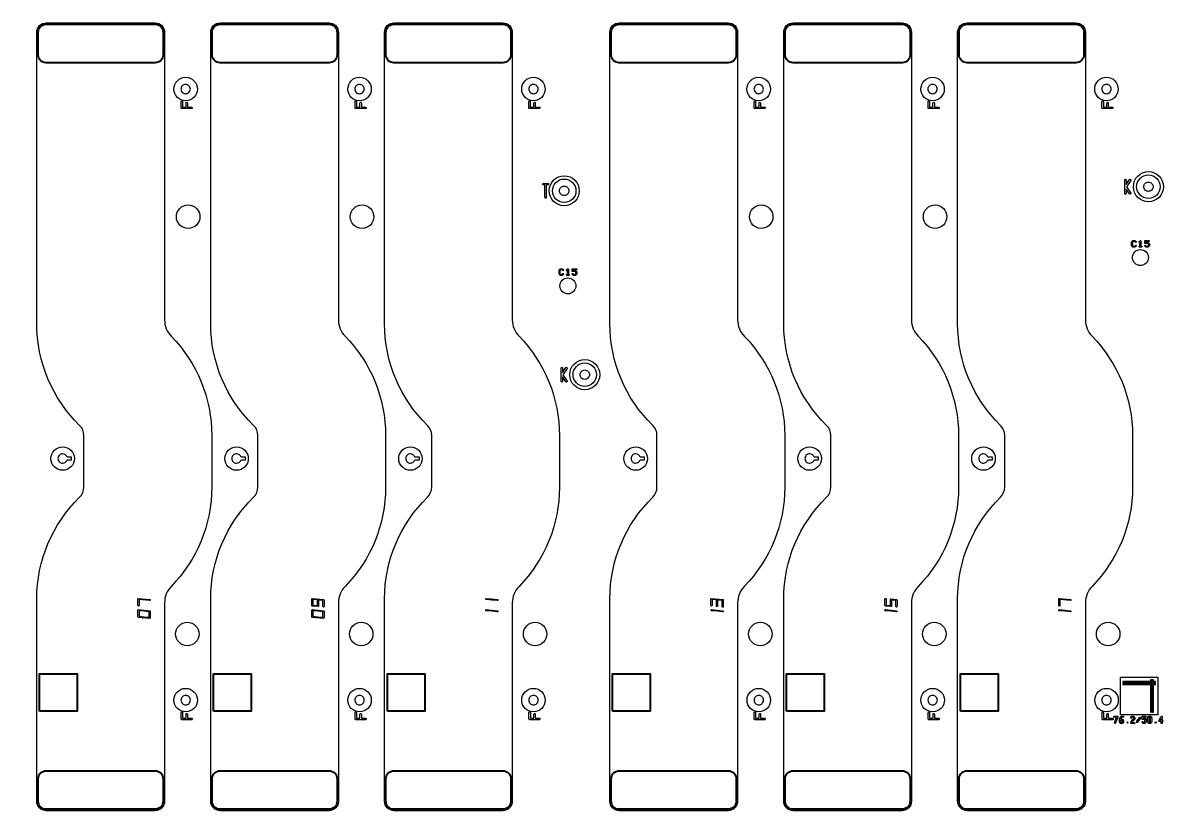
# Model space of a CAD drawing. Extents: x 2864 to 3941, y 2420 to 3182.
# Drawn here: x 3085.6 to 3207.3, y 2676.1 to 2760.5 of the extents above; entities that cross this region are included whole.
import ezdxf

# ---------------------------------------------------------------- set-up
doc = ezdxf.new("R2010")
doc.units = 0
doc.layers.get('0').update_dxf_attribs({"lineweight": 0})
doc.layers.get('Defpoints').update_dxf_attribs({"lineweight": 0})
doc.layers.add('barcodea-t_layer0', color=1, linetype='Continuous')
doc.layers.add('susa-t_layer1', color=2, linetype='Continuous')
doc.layers.add('尺寸線', color=3, linetype='Continuous', lineweight=0)
doc.styles.get("Standard").update_dxf_attribs({"font": 'SIMPLEX.SHX', "height": 2.7})
doc.dimstyles.get("Standard").update_dxf_attribs({"dimtxt": 6, "dimasz": 0.18, "dimexe": 0.18, "dimexo": 0.0625, "dimgap": 0.09, "dimtad": 0, "dimtih": 1, "dimtoh": 1, "dimdec": 4, "dimzin": 0, "dimdsep": 46, "dimtxsty": 'Standard', "dimcen": 0.09, "dimadec": 0, "dimazin": 0, "dimtfac": 1, "dimtdec": 4, "dimtofl": 0, "dimtmove": 0, "dimatfit": 3, "dimfxl": 0, "dimtolj": 1, "dimtzin": 0, "dimarcsym": 0})

# ---------------------------------------------------------------- blocks, each defined once
blk = doc.blocks.new('*D16')
at = {"layer": 'Defpoints', "color": 0, "linetype": 'Continuous'}
for p in [(3023.15, 2690.97), (3261.99, 2688.41), (3261.65, 2656.88)]:
    blk.add_point(p, dxfattribs=at)
at = {"layer": '尺寸線', "color": 0, "linetype": 'Continuous', "lineweight": -2}
for p, q in [((3023.15, 2690.91), (3022.81, 2659.26)), ((3261.99, 2688.35), (3261.65, 2656.7)), ((3022.99, 2659.44), (3132.88, 2658.26)), ((3261.47, 2656.88), (3151.58, 2658.06))]:
    blk.add_line(p, q, dxfattribs=at)
at = {"layer": '尺寸線', "color": 0, "linetype": 'Continuous'}
for points in [[(3022.99, 2659.47), (3022.99, 2659.41), (3022.81, 2659.44)], [(3261.47, 2656.85), (3261.47, 2656.91), (3261.65, 2656.88)]]:
    blk.add_solid(points, dxfattribs=at)
at = {"layer": '尺寸線', "color": 0, "linetype": 'Continuous', "insert": (3142.23, 2658.16), "char_height": 2.7, "attachment_point": 5}
blk.add_mtext('\\A1;238.8488', dxfattribs=at)

msp = doc.modelspace()

# ---------------------------------------------------------------- linework, layer by layer
for p, q in [((3202.05119, 2686.58431), (3201.81811, 2686.58431)), ((3206.79652, 2686.40274), (3206.71776, 2686.25398))]:
    msp.add_line(p, q)
at = {"linetype": 'Continuous'}
for points in [[(3087.11572, 2677.64474), (3087.11572, 2699.17582, -0.202321), (3091.67922, 2709.99228, 0.202214), (3092.13222, 2711.06632), (3092.13222, 2716.56618, 0.202309), (3091.67883, 2717.6406, -0.202312), (3087.11572, 2728.45668), (3087.11572, 2759.46475, -0.414215), (3088.11572, 2760.46475), (3099.71565, 2760.46475, -0.414215), (3100.71564, 2759.46475), (3100.71564, 2728.87121, 0.196013), (3101.42837, 2727.12344, -0.196007), (3105.73214, 2716.56618), (3105.73214, 2711.06632, -0.196007), (3101.42834, 2700.50903, 0.196009), (3100.71564, 2698.76129), (3100.71564, 2677.64474, -0.414215), (3099.71565, 2676.64475), (3088.11572, 2676.64475, -0.414215)], [(3105.62572, 2677.64474), (3105.62572, 2699.17582, -0.202321), (3110.18922, 2709.99228, 0.202214), (3110.64222, 2711.06632), (3110.64222, 2716.56618, 0.202309), (3110.18883, 2717.6406, -0.202312), (3105.62572, 2728.45668), (3105.62572, 2759.46475, -0.414215), (3106.62572, 2760.46475), (3118.22565, 2760.46475, -0.414215), (3119.22564, 2759.46475), (3119.22564, 2728.87121, 0.196013), (3119.93837, 2727.12344, -0.196007), (3124.24214, 2716.56618), (3124.24214, 2711.06632, -0.196007), (3119.93834, 2700.50903, 0.196009), (3119.22564, 2698.76129), (3119.22564, 2677.64474, -0.414215), (3118.22565, 2676.64475), (3106.62572, 2676.64475, -0.414215)], [(3124.13572, 2677.64474), (3124.13572, 2699.17582, -0.202321), (3128.69922, 2709.99228, 0.202214), (3129.15222, 2711.06632), (3129.15222, 2716.56618, 0.202309), (3128.69883, 2717.6406, -0.202312), (3124.13572, 2728.45668), (3124.13572, 2759.46475, -0.414215), (3125.13572, 2760.46475), (3136.73565, 2760.46475, -0.414215), (3137.73564, 2759.46475), (3137.73564, 2728.87121, 0.196013), (3138.44837, 2727.12344, -0.196007), (3142.75215, 2716.56618), (3142.75215, 2711.06632, -0.196007), (3138.44834, 2700.50903, 0.196009), (3137.73564, 2698.76129), (3137.73564, 2677.64474, -0.414215), (3136.73565, 2676.64475), (3125.13572, 2676.64475, -0.414215)], [(3148.11572, 2677.64474), (3148.11572, 2699.17582, -0.202321), (3152.67922, 2709.99228, 0.202214), (3153.13222, 2711.06632), (3153.13222, 2716.56618, 0.202309), (3152.67883, 2717.6406, -0.202312), (3148.11572, 2728.45668), (3148.11572, 2759.46475, -0.414215), (3149.11572, 2760.46475), (3160.71565, 2760.46475, -0.414215), (3161.71564, 2759.46475), (3161.71564, 2728.87121, 0.196013), (3162.42837, 2727.12344, -0.196007), (3166.73215, 2716.56618), (3166.73215, 2711.06632, -0.196007), (3162.42834, 2700.50903, 0.196009), (3161.71564, 2698.76129), (3161.71564, 2677.64474, -0.414215), (3160.71565, 2676.64475), (3149.11572, 2676.64475, -0.414215)], [(3166.62572, 2677.64474), (3166.62572, 2699.17582, -0.202321), (3171.18922, 2709.99228, 0.202214), (3171.64222, 2711.06632), (3171.64222, 2716.56618, 0.202309), (3171.18883, 2717.6406, -0.202312), (3166.62572, 2728.45668), (3166.62572, 2759.46475, -0.414215), (3167.62572, 2760.46475), (3179.22565, 2760.46475, -0.414215), (3180.22565, 2759.46475), (3180.22565, 2728.87121, 0.196013), (3180.93837, 2727.12344, -0.196007), (3185.24214, 2716.56618), (3185.24214, 2711.06632, -0.196007), (3180.93834, 2700.50903, 0.196009), (3180.22565, 2698.76129), (3180.22565, 2677.64474, -0.414215), (3179.22565, 2676.64475), (3167.62572, 2676.64475, -0.414215)], [(3185.13572, 2677.64474), (3185.13572, 2699.17582, -0.202321), (3189.69922, 2709.99228, 0.202214), (3190.15222, 2711.06632), (3190.15222, 2716.56618, 0.202309), (3189.69883, 2717.6406, -0.202312), (3185.13572, 2728.45668), (3185.13572, 2759.46475, -0.414215), (3186.13572, 2760.46475), (3197.73565, 2760.46475, -0.414215), (3198.73564, 2759.46475), (3198.73564, 2728.87121, 0.196013), (3199.44837, 2727.12344, -0.196007), (3203.75215, 2716.56618), (3203.75215, 2711.06632, -0.196007), (3199.44834, 2700.50903, 0.196009), (3198.73564, 2698.76129), (3198.73564, 2677.64474, -0.414215), (3197.73565, 2676.64475), (3186.13572, 2676.64475, -0.414215)], [(3102.46048, 2753.42443, 0.414217), (3102.96048, 2752.92443, 0.414217), (3103.46048, 2753.42443, 0.414217), (3102.96048, 2753.92443, 0.414217)], [(3120.97048, 2753.42443, 0.414217), (3121.47048, 2752.92443, 0.414217), (3121.97048, 2753.42443, 0.414217), (3121.47048, 2753.92443, 0.414217)], [(3139.48048, 2753.42443, 0.414217), (3139.98048, 2752.92443, 0.414217), (3140.48048, 2753.42443, 0.414217), (3139.98048, 2753.92443, 0.414217)], [(3163.46048, 2753.42443, 0.414217), (3163.96048, 2752.92443, 0.414217), (3164.46048, 2753.42443, 0.414217), (3163.96048, 2753.92443, 0.414217)], [(3181.97048, 2753.42443, 0.414217), (3182.47048, 2752.92443, 0.414217), (3182.97048, 2753.42443, 0.414217), (3182.47048, 2753.92443, 0.414217)], [(3200.48048, 2753.42443, 0.414217), (3200.98048, 2752.92443, 0.414217), (3201.48048, 2753.42443, 0.414217), (3200.98048, 2753.92443, 0.414217)], [(3141.02145, 2743.23879, -1), (3141.02145, 2743.38879), (3141.2698, 2743.38879), (3141.51814, 2743.38879, -1), (3141.51814, 2743.23879), (3141.3448, 2743.23879), (3141.3448, 2741.87339, -1), (3141.1948, 2741.87339), (3141.1948, 2743.23879)], [(3142.76048, 2742.59887, -0.414217), (3143.26048, 2743.09887, -0.414217), (3143.76048, 2742.59887, -0.414217), (3143.26048, 2742.09887, -0.414217)], [(3204.94397, 2743.03466, -0.414217), (3205.44397, 2743.53466, -0.414217), (3205.94397, 2743.03466, -0.414217), (3205.44397, 2742.53466, -0.414217)], [(3101.97842, 2739.83895, -0.414215), (3103.22842, 2741.08895, -0.414215), (3104.47842, 2739.83895, -0.414215), (3103.22842, 2738.58895, -0.414215)], [(3120.48842, 2739.83895, -0.414215), (3121.73842, 2741.08895, -0.414215), (3122.98842, 2739.83895, -0.414215), (3121.73842, 2738.58895, -0.414215)], [(3162.97842, 2739.83895, -0.414215), (3164.22842, 2741.08895, -0.414215), (3165.47842, 2739.83895, -0.414215), (3164.22842, 2738.58895, -0.414215)], [(3181.48842, 2739.83895, -0.414215), (3182.73842, 2741.08895, -0.414215), (3183.98842, 2739.83895, -0.414215), (3182.73842, 2738.58895, -0.414215)], [(3203.6481, 2736.75646), (3203.6481, 2737.15382, -0.200121), (3203.66289, 2737.18933), (3203.76192, 2737.28835, -0.200121), (3203.79743, 2737.30315), (3203.99611, 2737.30315, -0.200121), (3204.03162, 2737.28835), (3204.1308, 2737.18917, -1), (3204.06009, 2737.11846), (3203.9754, 2737.20315), (3203.81814, 2737.20315), (3203.7481, 2737.1331), (3203.7481, 2736.77717), (3203.81814, 2736.70713), (3203.9754, 2736.70713), (3204.06009, 2736.79182, -1), (3204.1308, 2736.72111), (3204.03162, 2736.62193, -0.200121), (3203.99611, 2736.60713), (3203.79743, 2736.60713, -0.200121), (3203.76192, 2736.62193), (3203.66289, 2736.72096, -0.200121)], [(3205.04809, 2737.05448), (3205.04809, 2737.25315, -0.414253), (3205.0981, 2737.30315), (3205.49544, 2737.30315, -1), (3205.49544, 2737.20315), (3205.1481, 2737.20315), (3205.1481, 2737.10448), (3205.39611, 2737.10448, -0.200121), (3205.43162, 2737.08968), (3205.53064, 2736.99065, -0.200121), (3205.54545, 2736.95514), (3205.54545, 2736.75646, -0.200121), (3205.53064, 2736.72096), (3205.43162, 2736.62193, -0.200121), (3205.39611, 2736.60713), (3205.19743, 2736.60713, -0.200121), (3205.16192, 2736.62193), (3205.06274, 2736.72111, -1), (3205.13345, 2736.79182), (3205.21814, 2736.70713), (3205.3754, 2736.70713), (3205.44545, 2736.77717), (3205.44545, 2736.93443), (3205.3754, 2737.00448), (3205.0981, 2737.00448, -0.414253)], [(3203.74152, 2735.49048, -0.414215), (3204.59152, 2736.34048, -0.414215), (3205.44152, 2735.49048, -0.414215), (3204.59152, 2734.64048, -0.414215)], [(3142.70524, 2733.74814), (3142.70524, 2734.14549, -0.200121), (3142.72004, 2734.181), (3142.81907, 2734.28003, -0.200121), (3142.85458, 2734.29483), (3143.05325, 2734.29483, -0.200121), (3143.08876, 2734.28003), (3143.18795, 2734.18084, -1), (3143.11724, 2734.11013), (3143.03254, 2734.19483), (3142.87529, 2734.19483), (3142.80524, 2734.12478), (3142.80524, 2733.76885), (3142.87529, 2733.6988), (3143.03254, 2733.6988), (3143.11724, 2733.78349, -1), (3143.18795, 2733.71278), (3143.08876, 2733.6136, -0.200121), (3143.05325, 2733.5988), (3142.85458, 2733.5988, -0.200121), (3142.81907, 2733.6136), (3142.72004, 2733.71263, -0.200121)], [(3144.10524, 2734.04615), (3144.10524, 2734.24483, -0.414253), (3144.15524, 2734.29483), (3144.55259, 2734.29483, -1), (3144.55259, 2734.19483), (3144.20524, 2734.19483), (3144.20524, 2734.09615), (3144.45325, 2734.09615, -0.200121), (3144.48877, 2734.08135), (3144.58779, 2733.98232, -0.200121), (3144.60259, 2733.94681), (3144.60259, 2733.74814, -0.200121), (3144.58779, 2733.71263), (3144.48877, 2733.6136, -0.200121), (3144.45325, 2733.5988), (3144.25458, 2733.5988, -0.200121), (3144.21907, 2733.6136), (3144.11989, 2733.71278, -1), (3144.1906, 2733.78349), (3144.27529, 2733.6988), (3144.43255, 2733.6988), (3144.50259, 2733.76885), (3144.50259, 2733.9261), (3144.43255, 2733.99615), (3144.15524, 2733.99615, -0.414253)], [(3142.79867, 2732.48216, -0.414215), (3143.64867, 2733.33216, -0.414215), (3144.49867, 2732.48216, -0.414215), (3143.64867, 2731.63216, -0.414215)], [(3144.94397, 2723.03466, -0.414217), (3145.44397, 2723.53466, -0.414217), (3145.94397, 2723.03466, -0.414217), (3145.44397, 2722.53466, -0.414217)], [(3088.62019, 2714.11321, -0.414215), (3089.87019, 2715.36321, -0.414215), (3091.12019, 2714.11321, -0.414215), (3089.87019, 2712.86321, -0.414215)], [(3107.13019, 2714.11321, -0.414215), (3108.38019, 2715.36321, -0.414215), (3109.63019, 2714.11321, -0.414215), (3108.38019, 2712.86321, -0.414215)], [(3125.64019, 2714.11321, -0.414215), (3126.89019, 2715.36321, -0.414215), (3128.14019, 2714.11321, -0.414215), (3126.89019, 2712.86321, -0.414215)], [(3149.62019, 2714.11321, -0.414215), (3150.87019, 2715.36321, -0.414215), (3152.12019, 2714.11321, -0.414215), (3150.87019, 2712.86321, -0.414215)], [(3168.13019, 2714.11321, -0.414215), (3169.38019, 2715.36321, -0.414215), (3170.63019, 2714.11321, -0.414215), (3169.38019, 2712.86321, -0.414215)], [(3186.64019, 2714.11321, -0.414215), (3187.89019, 2715.36321, -0.414215), (3189.14019, 2714.11321, -0.414215), (3187.89019, 2712.86321, -0.414215)], [(3089.37019, 2714.11321, 0.414217), (3089.87019, 2713.61321, 0.327542), (3090.34716, 2713.96321), (3090.82133, 2713.96321), (3090.82133, 2714.26321), (3090.34716, 2714.26321, 0.327544), (3089.87019, 2714.61321, 0.414217)], [(3107.88019, 2714.11321, 0.414217), (3108.38019, 2713.61321, 0.327542), (3108.85716, 2713.96321), (3109.33133, 2713.96321), (3109.33133, 2714.26321), (3108.85716, 2714.26321, 0.327544), (3108.38019, 2714.61321, 0.414217)], [(3126.39019, 2714.11321, 0.414217), (3126.89019, 2713.61321, 0.327542), (3127.36716, 2713.96321), (3127.84133, 2713.96321), (3127.84133, 2714.26321), (3127.36716, 2714.26321, 0.327544), (3126.89019, 2714.61321, 0.414217)], [(3150.37019, 2714.11321, 0.414217), (3150.87019, 2713.61321, 0.327542), (3151.34716, 2713.96321), (3151.82133, 2713.96321), (3151.82133, 2714.26321), (3151.34716, 2714.26321, 0.327544), (3150.87019, 2714.61321, 0.414217)], [(3168.88019, 2714.11321, 0.414217), (3169.38019, 2713.61321, 0.327542), (3169.85716, 2713.96321), (3170.33133, 2713.96321), (3170.33133, 2714.26321), (3169.85716, 2714.26321, 0.327544), (3169.38019, 2714.61321, 0.414217)], [(3187.39019, 2714.11321, 0.414217), (3187.89019, 2713.61321, 0.327542), (3188.36716, 2713.96321), (3188.84133, 2713.96321), (3188.84133, 2714.26321), (3188.36716, 2714.26321, 0.327544), (3187.89019, 2714.61321, 0.414217)], [(3097.88168, 2698.47324), (3097.88168, 2699.17382, -0.444611), (3097.94748, 2699.23389), (3099.12592, 2699.11945, -1), (3099.11431, 2699.00001), (3098.00168, 2699.10806), (3098.00168, 2698.47324, -1)], [(3116.39168, 2698.47358), (3116.39168, 2699.17382, -0.444611), (3116.45748, 2699.23389), (3117.63591, 2699.11945, -0.387811), (3117.69011, 2699.05939), (3117.69011, 2698.3588, -1), (3117.57012, 2698.3588), (3117.57012, 2699.00527), (3117.1009, 2699.05084), (3117.1009, 2698.41637, -0.444611), (3117.0351, 2698.3563), (3116.44588, 2698.41352, -0.387811)], [(3134.95588, 2699.11445, -1), (3134.96748, 2699.23389), (3135.5567, 2699.17667), (3136.14592, 2699.11945, -1), (3136.13432, 2699.00001), (3135.5451, 2699.05723)], [(3158.88168, 2698.47324), (3158.88168, 2699.17382, -0.444611), (3158.94748, 2699.23389), (3160.12591, 2699.11945, -0.387811), (3160.18012, 2699.05939), (3160.18012, 2698.3588, -1), (3160.06012, 2698.3588), (3160.06012, 2699.00527), (3159.5909, 2699.05084), (3159.5909, 2698.41602, -1), (3159.4709, 2698.41602), (3159.4709, 2699.06249), (3159.00168, 2699.10806), (3159.00168, 2698.47324, -1)], [(3177.39168, 2698.47358), (3177.39168, 2699.17417, -1), (3177.51168, 2699.17417), (3177.51168, 2698.5277), (3177.9809, 2698.48213), (3177.9809, 2699.1166, -0.444611), (3178.0467, 2699.17667), (3178.63591, 2699.11945, -0.387811), (3178.69011, 2699.05939), (3178.69011, 2698.3588, -1), (3178.57011, 2698.3588), (3178.57011, 2699.00527), (3178.1009, 2699.05084), (3178.1009, 2698.41637, -0.444611), (3178.0351, 2698.3563), (3177.44588, 2698.41352, -0.387811)], [(3195.90168, 2698.47324), (3195.90168, 2699.17382, -0.444611), (3195.96748, 2699.23389), (3197.14592, 2699.11945, -1), (3197.13431, 2699.00001), (3196.02168, 2699.10806), (3196.02168, 2698.47324, -1)], [(3097.88168, 2697.27358), (3097.88168, 2697.97382, -0.444611), (3097.94748, 2698.03389), (3099.12592, 2697.91945, -0.387811), (3099.18011, 2697.85938), (3099.18011, 2697.15915, -0.444611), (3099.11431, 2697.09908), (3097.93588, 2697.21352, -0.387811)], [(3116.39168, 2697.27358), (3116.39168, 2697.97382, -0.444611), (3116.45748, 2698.03389), (3117.63591, 2697.91945, -0.387811), (3117.69011, 2697.85938), (3117.69011, 2697.15915, -0.444611), (3117.62431, 2697.09908), (3116.44588, 2697.21352, -0.387811)], [(3134.95588, 2697.91445, -1), (3134.96748, 2698.03389), (3135.5567, 2697.97667), (3136.14592, 2697.91945, -1), (3136.13432, 2697.80001), (3135.5451, 2697.85723)], [(3158.93588, 2697.91445, -1), (3158.94748, 2698.03389), (3159.5367, 2697.97667), (3160.12591, 2697.91945, -1), (3160.11431, 2697.80001), (3159.5251, 2697.85723)], [(3177.44588, 2697.91445, -1), (3177.45748, 2698.03389), (3178.0467, 2697.97667), (3178.63591, 2697.91945, -1), (3178.62431, 2697.80001), (3178.0351, 2697.85723)], [(3195.95588, 2697.91445, -1), (3195.96748, 2698.03389), (3196.5567, 2697.97667), (3197.14592, 2697.91945, -1), (3197.13431, 2697.80001), (3196.5451, 2697.85723)], [(3101.89058, 2695.44552, -0.414215), (3103.14058, 2696.69552, -0.414215), (3104.39058, 2695.44552, -0.414215), (3103.14058, 2694.19552, -0.414215)], [(3120.40058, 2695.44552, -0.414215), (3121.65058, 2696.69552, -0.414215), (3122.90058, 2695.44552, -0.414215), (3121.65058, 2694.19552, -0.414215)], [(3138.91058, 2695.44552, -0.414215), (3140.16058, 2696.69552, -0.414215), (3141.41058, 2695.44552, -0.414215), (3140.16058, 2694.19552, -0.414215)], [(3162.89058, 2695.44552, -0.414215), (3164.14058, 2696.69552, -0.414215), (3165.39058, 2695.44552, -0.414215), (3164.14058, 2694.19552, -0.414215)], [(3181.40058, 2695.44552, -0.414215), (3182.65058, 2696.69552, -0.414215), (3183.90058, 2695.44552, -0.414215), (3182.65058, 2694.19552, -0.414215)], [(3199.91058, 2695.44552, -0.414215), (3201.16058, 2696.69552, -0.414215), (3202.41058, 2695.44552, -0.414215), (3201.16058, 2694.19552, -0.414215)], [(3202.75811, 2690.05752), (3205.66721, 2690.05752), (3205.66721, 2687.14842, 1), (3205.74341, 2687.14842), (3205.74341, 2690.05752), (3205.79381, 2690.05752), (3205.79381, 2687.14842, 1), (3205.87001, 2687.14842), (3205.87001, 2690.05752), (3205.92041, 2690.05752), (3205.92041, 2687.14842, 1), (3205.99661, 2687.14842), (3205.99661, 2690.05752), (3206.16171, 2690.05752, 1), (3206.16171, 2690.13372), (3205.99661, 2690.13372), (3205.99661, 2690.18412), (3206.16171, 2690.18412, 1), (3206.16171, 2690.26032), (3205.99661, 2690.26032), (3205.99661, 2690.31072), (3206.16171, 2690.31072, 1), (3206.16171, 2690.38692), (3205.99661, 2690.38692), (3205.99661, 2690.55202, 1), (3205.92041, 2690.55202), (3205.92041, 2690.38692), (3205.87001, 2690.38692), (3205.87001, 2690.55202, 1), (3205.79381, 2690.55202), (3205.79381, 2690.38692), (3205.74341, 2690.38692), (3205.74341, 2690.55202, 1), (3205.66721, 2690.55202), (3205.66721, 2690.38692), (3202.75811, 2690.38692, 1), (3202.75811, 2690.31072), (3205.66721, 2690.31072), (3205.66721, 2690.26032), (3202.75811, 2690.26032, 1), (3202.75811, 2690.18412), (3205.66721, 2690.18412), (3205.66721, 2690.13372), (3202.75811, 2690.13372, 1)], [(3102.46592, 2688.41098, 0.414217), (3102.96592, 2687.91098, 0.414217), (3103.46592, 2688.41098, 0.414217), (3102.96592, 2688.91098, 0.414217)], [(3120.97592, 2688.41098, 0.414217), (3121.47592, 2687.91098, 0.414217), (3121.97592, 2688.41098, 0.414217), (3121.47592, 2688.91098, 0.414217)], [(3139.48592, 2688.41098, 0.414217), (3139.98592, 2687.91098, 0.414217), (3140.48592, 2688.41098, 0.414217), (3139.98592, 2688.91098, 0.414217)], [(3163.46592, 2688.41098, 0.414217), (3163.96592, 2687.91098, 0.414217), (3164.46592, 2688.41098, 0.414217), (3163.96592, 2688.91098, 0.414217)], [(3181.97592, 2688.41098, 0.414217), (3182.47592, 2687.91098, 0.414217), (3182.97592, 2688.41098, 0.414217), (3182.47592, 2688.91098, 0.414217)], [(3200.48592, 2688.41098, 0.414217), (3200.98592, 2687.91098, 0.414217), (3201.48592, 2688.41098, 0.414217), (3200.98592, 2688.91098, 0.414217)], [(3202.35811, 2686.0814), (3202.35811, 2686.30657), (3202.35811, 2686.41915, -0.156474), (3202.3693, 2686.45404), (3202.52783, 2686.67863, -0.245285), (3202.57705, 2686.70431), (3202.73599, 2686.70431, -1), (3202.73599, 2686.58431), (3202.60814, 2686.58431), (3202.47811, 2686.40011), (3202.47811, 2686.36657), (3202.65652, 2686.36657, -0.245298), (3202.70574, 2686.34088), (3202.7848, 2686.22887, -0.156461), (3202.79599, 2686.19398), (3202.79599, 2686.0814, -0.156474), (3202.7848, 2686.04651), (3202.70574, 2685.9345, -0.245285), (3202.65652, 2685.90882), (3202.49758, 2685.90882, -0.245298), (3202.44836, 2685.9345), (3202.3693, 2686.04651, -0.156461)], [(3204.16909, 2686.116), (3204.48697, 2686.56633, -1), (3204.58501, 2686.49713), (3204.26713, 2686.0468, -1)], [(3204.75811, 2686.41915), (3204.75811, 2686.64431, -0.414245), (3204.81811, 2686.70431), (3205.13599, 2686.70431, -1), (3205.13599, 2686.58431), (3204.87811, 2686.58431), (3204.87811, 2686.47915), (3205.05652, 2686.47915, -0.245298), (3205.10574, 2686.45346), (3205.1848, 2686.34145, -0.156461), (3205.19599, 2686.30657), (3205.19599, 2686.0814, -0.156474), (3205.1848, 2686.04651), (3205.10574, 2685.9345, -0.245285), (3205.05652, 2685.90882), (3204.89758, 2685.90882, -0.245298), (3204.84836, 2685.9345), (3204.76909, 2686.0468, -1), (3204.86713, 2686.116), (3204.92867, 2686.02882), (3205.02543, 2686.02882), (3205.07599, 2686.10044), (3205.07599, 2686.28752), (3205.02543, 2686.35915), (3204.81811, 2686.35915, -0.414245)], [(3205.35811, 2686.0814), (3205.35811, 2686.53173, -0.156474), (3205.3693, 2686.56662), (3205.44836, 2686.67863, -0.245285), (3205.49758, 2686.70431), (3205.65652, 2686.70431, -0.245298), (3205.70574, 2686.67863), (3205.7848, 2686.56662, -0.156461), (3205.79599, 2686.53173), (3205.79599, 2686.0814, -0.156474), (3205.7848, 2686.04651), (3205.70574, 2685.9345, -0.245285), (3205.65652, 2685.90882), (3205.49758, 2685.90882, -0.245298), (3205.44836, 2685.9345), (3205.3693, 2686.04651, -0.156461)], [(3206.56515, 2686.22218), (3206.80343, 2686.67227, -0.782967), (3206.91652, 2686.64431), (3206.91652, 2686.25398), (3206.93599, 2686.25398, -1), (3206.93599, 2686.13398), (3206.91652, 2686.13398), (3206.91652, 2685.96882, -1), (3206.79652, 2685.96882), (3206.79652, 2686.13398), (3206.61811, 2686.13398, -0.565968)]]:
    msp.add_lwpolyline(points, format="xyb", close=True, dxfattribs=at)
for points in [[(3102.48099, 2751.41738), (3102.48099, 2752.11275, -1), (3102.63099, 2752.11275), (3102.63099, 2751.49238), (3103.00252, 2751.49238), (3103.00252, 2751.9389, -1), (3103.15252, 2751.9389), (3103.15252, 2751.49238), (3103.59904, 2751.49238, -1), (3103.59904, 2751.34238), (3103.07752, 2751.34238)], [(3120.991, 2751.41738), (3120.991, 2752.11275, -1), (3121.141, 2752.11275), (3121.141, 2751.49238), (3121.51252, 2751.49238), (3121.51252, 2751.9389, -1), (3121.66252, 2751.9389), (3121.66252, 2751.49238), (3122.10904, 2751.49238, -1), (3122.10904, 2751.34238), (3121.58752, 2751.34238)], [(3139.50099, 2751.41738), (3139.50099, 2752.11275, -1), (3139.651, 2752.11275), (3139.651, 2751.49238), (3140.02252, 2751.49238), (3140.02252, 2751.9389, -1), (3140.17252, 2751.9389), (3140.17252, 2751.49238), (3140.61904, 2751.49238, -1), (3140.61904, 2751.34238), (3140.09752, 2751.34238)], [(3163.48099, 2751.41738), (3163.48099, 2752.11275, -1), (3163.63099, 2752.11275), (3163.63099, 2751.49238), (3164.00252, 2751.49238), (3164.00252, 2751.9389, -1), (3164.15252, 2751.9389), (3164.15252, 2751.49238), (3164.59904, 2751.49238, -1), (3164.59904, 2751.34238), (3164.07752, 2751.34238)], [(3181.991, 2751.41738), (3181.991, 2752.11275, -1), (3182.141, 2752.11275), (3182.141, 2751.49238), (3182.51252, 2751.49238), (3182.51252, 2751.9389, -1), (3182.66252, 2751.9389), (3182.66252, 2751.49238), (3183.10904, 2751.49238, -1), (3183.10904, 2751.34238), (3182.58752, 2751.34238)], [(3200.50099, 2751.41738), (3200.50099, 2752.11275, -1), (3200.65099, 2752.11275), (3200.65099, 2751.49238), (3201.02252, 2751.49238), (3201.02252, 2751.9389, -1), (3201.17252, 2751.9389), (3201.17252, 2751.49238), (3201.61904, 2751.49238, -1), (3201.61904, 2751.34238), (3201.09752, 2751.34238)], [(3103.07752, 2751.34238), (3102.55599, 2751.34238, -0.414241), (3102.48099, 2751.41738)], [(3121.58752, 2751.34238), (3121.066, 2751.34238, -0.414241), (3120.991, 2751.41738)], [(3140.09752, 2751.34238), (3139.57599, 2751.34238, -0.414241), (3139.50099, 2751.41738)], [(3164.07752, 2751.34238), (3163.55599, 2751.34238, -0.414241), (3163.48099, 2751.41738)], [(3182.58752, 2751.34238), (3182.06599, 2751.34238, -0.414241), (3181.991, 2751.41738)], [(3201.09752, 2751.34238), (3200.576, 2751.34238, -0.414241), (3200.50099, 2751.41738)], [(3202.92995, 2742.30918), (3202.92995, 2743.74957, -1), (3203.07995, 2743.74957), (3203.07995, 2743.27023)], [(3203.07995, 2743.27023), (3203.4399, 2743.79215, -1), (3203.56338, 2743.70699), (3203.09606, 2743.02937), (3203.56338, 2742.35176, -1), (3203.4399, 2742.2666), (3203.07995, 2742.78852)], [(3203.07995, 2742.78852), (3203.07995, 2742.30918, -1), (3202.92995, 2742.30918)], [(3204.54677, 2737.13244), (3204.53279, 2737.11846, -1), (3204.46208, 2737.18917)], [(3204.59677, 2736.60713), (3204.49743, 2736.60713, -1), (3204.49743, 2736.70713), (3204.54677, 2736.70713), (3204.54677, 2737.13244)], [(3204.46208, 2737.18917), (3204.56126, 2737.28835, -0.669786), (3204.64677, 2737.25315), (3204.64677, 2736.70713), (3204.69611, 2736.70713, -1), (3204.69611, 2736.60713), (3204.59677, 2736.60713)], [(3143.60392, 2734.12412), (3143.58994, 2734.11013, -1), (3143.51922, 2734.18084)], [(3143.65392, 2733.5988), (3143.55458, 2733.5988, -1), (3143.55458, 2733.6988), (3143.60392, 2733.6988), (3143.60392, 2734.12412)], [(3143.51922, 2734.18084), (3143.61841, 2734.28003, -0.669786), (3143.70392, 2734.24483), (3143.70392, 2733.6988), (3143.75325, 2733.6988, -1), (3143.75325, 2733.5988), (3143.65392, 2733.5988)], [(3142.92995, 2722.30918), (3142.92995, 2723.74957, -1), (3143.07995, 2723.74957), (3143.07995, 2723.27023)], [(3143.07995, 2723.27023), (3143.4399, 2723.79215, -1), (3143.56338, 2723.70699), (3143.09605, 2723.02938), (3143.56338, 2722.35176, -1), (3143.4399, 2722.2666), (3143.07995, 2722.78852)], [(3143.07995, 2722.78852), (3143.07995, 2722.30918, -1), (3142.92995, 2722.30918)], [(3102.48643, 2686.40394), (3102.48643, 2687.0993, -1), (3102.63643, 2687.0993), (3102.63643, 2686.47894), (3103.00796, 2686.47894), (3103.00796, 2686.92546, -1), (3103.15796, 2686.92546), (3103.15796, 2686.47894), (3103.60448, 2686.47894, -1), (3103.60448, 2686.32894), (3103.08296, 2686.32894)], [(3120.99644, 2686.40394), (3120.99644, 2687.0993, -1), (3121.14644, 2687.0993), (3121.14644, 2686.47894), (3121.51796, 2686.47894), (3121.51796, 2686.92546, -1), (3121.66796, 2686.92546), (3121.66796, 2686.47894), (3122.11448, 2686.47894, -1), (3122.11448, 2686.32894), (3121.59296, 2686.32894)], [(3139.50644, 2686.40394), (3139.50644, 2687.0993, -1), (3139.65643, 2687.0993), (3139.65643, 2686.47894), (3140.02796, 2686.47894), (3140.02796, 2686.92546, -1), (3140.17796, 2686.92546), (3140.17796, 2686.47894), (3140.62448, 2686.47894, -1), (3140.62448, 2686.32894), (3140.10296, 2686.32894)], [(3163.48644, 2686.40394), (3163.48644, 2687.0993, -1), (3163.63643, 2687.0993), (3163.63643, 2686.47894), (3164.00796, 2686.47894), (3164.00796, 2686.92546, -1), (3164.15796, 2686.92546), (3164.15796, 2686.47894), (3164.60448, 2686.47894, -1), (3164.60448, 2686.32894), (3164.08296, 2686.32894)], [(3181.99643, 2686.40394), (3181.99643, 2687.0993, -1), (3182.14644, 2687.0993), (3182.14644, 2686.47894), (3182.51796, 2686.47894), (3182.51796, 2686.92546, -1), (3182.66796, 2686.92546), (3182.66796, 2686.47894), (3183.11448, 2686.47894, -1), (3183.11448, 2686.32894), (3182.59296, 2686.32894)], [(3200.50643, 2686.40394), (3200.50643, 2687.0993, -1), (3200.65643, 2687.0993), (3200.65643, 2686.47894), (3201.02796, 2686.47894), (3201.02796, 2686.92546, -1), (3201.17796, 2686.92546), (3201.17796, 2686.47894), (3201.62448, 2686.47894, -1), (3201.62448, 2686.32894), (3201.10296, 2686.32894)], [(3103.08296, 2686.32894), (3102.56144, 2686.32894, -0.414241), (3102.48643, 2686.40394)], [(3121.59296, 2686.32894), (3121.07143, 2686.32894, -0.414241), (3120.99644, 2686.40394)], [(3140.10296, 2686.32894), (3139.58143, 2686.32894, -0.414241), (3139.50644, 2686.40394)], [(3164.08296, 2686.32894), (3163.56143, 2686.32894, -0.414241), (3163.48644, 2686.40394)], [(3182.59296, 2686.32894), (3182.07143, 2686.32894, -0.414241), (3181.99643, 2686.40394)], [(3201.10296, 2686.32894), (3200.58144, 2686.32894, -0.414241), (3200.50643, 2686.40394)], [(3201.81811, 2686.58431, -1), (3201.81811, 2686.70431), (3202.13568, 2686.70431, -0.519146), (3202.19257, 2686.62434), (3201.95416, 2685.94885, -1), (3201.841, 2685.98879), (3202.05119, 2686.58431)], [(3203.56382, 2685.99437), (3203.72276, 2686.33211, -0.291832), (3203.77733, 2686.36657), (3203.82543, 2686.36657), (3203.87599, 2686.43819), (3203.87599, 2686.51269), (3203.82543, 2686.58431), (3203.72867, 2686.58431), (3203.66713, 2686.49713, -1), (3203.56909, 2686.56633), (3203.64836, 2686.67863, -0.245285), (3203.69758, 2686.70431), (3203.85652, 2686.70431, -0.245298), (3203.90574, 2686.67863), (3203.9848, 2686.56662, -0.156461), (3203.99599, 2686.53173), (3203.99599, 2686.41915, -0.156474), (3203.9848, 2686.38426), (3203.90574, 2686.27225, -0.245285), (3203.85652, 2686.24656), (3203.81513, 2686.24656), (3203.71266, 2686.02882)], [(3203.71266, 2686.02882), (3203.93599, 2686.02882, -1), (3203.93599, 2685.90882), (3203.61839, 2685.90882, -0.551305), (3203.56382, 2685.99437)]]:
    msp.add_lwpolyline(points, format="xyb", dxfattribs=at)
for points in [[(3116.51168, 2698.5277), (3116.9809, 2698.48213), (3116.9809, 2699.06249), (3116.51168, 2699.10806)], [(3098.00168, 2697.3277), (3098.5367, 2697.27574), (3099.06011, 2697.22491), (3099.06011, 2697.80527), (3098.5251, 2697.85723), (3098.00168, 2697.90806)], [(3116.51168, 2697.3277), (3117.0467, 2697.27574), (3117.57012, 2697.22491), (3117.57012, 2697.80527), (3117.0351, 2697.85723), (3116.51168, 2697.90806)], [(3202.45811, 2686.84882), (3202.45811, 2690.84882), (3206.45811, 2690.84882), (3206.45811, 2686.84882)], [(3205.74341, 2690.26032), (3205.74341, 2690.31072), (3205.79381, 2690.31072), (3205.79381, 2690.26032)], [(3205.74341, 2690.13372), (3205.74341, 2690.18412), (3205.79381, 2690.18412), (3205.79381, 2690.13372)], [(3205.87001, 2690.26032), (3205.87001, 2690.31072), (3205.92041, 2690.31072), (3205.92041, 2690.26032)], [(3205.87001, 2690.13372), (3205.87001, 2690.18412), (3205.92041, 2690.18412), (3205.92041, 2690.13372)], [(3202.47811, 2686.10044), (3202.52867, 2686.02882), (3202.62543, 2686.02882), (3202.67599, 2686.10044), (3202.67599, 2686.17494), (3202.62543, 2686.24656), (3202.47811, 2686.24656)], [(3205.47811, 2686.10044), (3205.52867, 2686.02882), (3205.62543, 2686.02882), (3205.67599, 2686.10044), (3205.67599, 2686.51269), (3205.62543, 2686.58431), (3205.52867, 2686.58431), (3205.47811, 2686.51269)]]:
    msp.add_lwpolyline(points, close=True, dxfattribs=at)
msp.add_lwpolyline([(3206.71776, 2686.25398), (3206.79652, 2686.25398), (3206.79652, 2686.40274)], dxfattribs=at)
for centre, radius in [((3102.96048, 2753.42443), 1.25), ((3121.47048, 2753.42443), 1.25), ((3139.98048, 2753.42443), 1.25), ((3163.96048, 2753.42443), 1.25), ((3182.47048, 2753.42443), 1.25), ((3200.98048, 2753.42443), 1.25), ((3205.44397, 2743.03466), 1.6), ((3143.26048, 2742.59887), 1.6), ((3143.26048, 2742.59887), 1.25), ((3205.44397, 2743.03466), 1.25), ((3145.44397, 2723.03466), 1.6), ((3145.44397, 2723.03466), 1.25), ((3102.96592, 2688.41098), 1.25), ((3121.47592, 2688.41098), 1.25), ((3139.98592, 2688.41098), 1.25), ((3163.96592, 2688.41098), 1.25), ((3182.47592, 2688.41098), 1.25), ((3200.98592, 2688.41098), 1.25), ((3203.21678, 2686.02511), 0.06), ((3206.21678, 2686.02511), 0.06)]:
    msp.add_circle(centre, radius)
at = {"layer": 'barcodea-t_layer0', "linetype": 'Continuous'}
for points in [[(3087.4157, 2687.2175), (3087.4157, 2691.21749), (3091.41569, 2691.21749), (3091.41569, 2687.2175)], [(3105.9257, 2687.2175), (3105.9257, 2691.21749), (3109.92569, 2691.21749), (3109.92569, 2687.2175)], [(3124.4357, 2687.2175), (3124.4357, 2691.21749), (3128.43569, 2691.21749), (3128.43569, 2687.2175)], [(3148.4157, 2687.2175), (3148.4157, 2691.21749), (3152.41569, 2691.21749), (3152.41569, 2687.2175)], [(3166.9257, 2687.2175), (3166.9257, 2691.21749), (3170.92569, 2691.21749), (3170.92569, 2687.2175)], [(3185.4357, 2687.2175), (3185.4357, 2691.21749), (3189.43569, 2691.21749), (3189.43569, 2687.2175)]]:
    msp.add_lwpolyline(points, close=True, dxfattribs=at)
at = {"layer": 'susa-t_layer1', "linetype": 'Continuous'}
for points in [[(3087.26558, 2757.06496), (3087.26558, 2759.465, -0.414128), (3088.11521, 2760.31489), (3099.71565, 2760.31489, -0.414129), (3100.56579, 2759.465), (3100.56579, 2757.06496, -0.414215), (3099.7159, 2756.21507), (3088.11572, 2756.21507, -0.414129)], [(3105.77558, 2757.06496), (3105.77558, 2759.465, -0.414128), (3106.62521, 2760.31489), (3118.22565, 2760.31489, -0.414129), (3119.07578, 2759.465), (3119.07578, 2757.06496, -0.414215), (3118.2259, 2756.21507), (3106.62572, 2756.21507, -0.414129)], [(3124.28558, 2757.06496), (3124.28558, 2759.465, -0.414128), (3125.13521, 2760.31489), (3136.73565, 2760.31489, -0.414129), (3137.58579, 2759.465), (3137.58579, 2757.06496, -0.414215), (3136.7359, 2756.21507), (3125.13572, 2756.21507, -0.414129)], [(3148.26558, 2757.06496), (3148.26558, 2759.465, -0.414128), (3149.11521, 2760.31489), (3160.71565, 2760.31489, -0.414129), (3161.56578, 2759.465), (3161.56578, 2757.06496, -0.414215), (3160.7159, 2756.21507), (3149.11572, 2756.21507, -0.414129)], [(3166.77558, 2757.06496), (3166.77558, 2759.465, -0.414128), (3167.62521, 2760.31489), (3179.22565, 2760.31489, -0.414129), (3180.07579, 2759.465), (3180.07579, 2757.06496, -0.414215), (3179.2259, 2756.21507), (3167.62572, 2756.21507, -0.414129)], [(3185.28558, 2757.06496), (3185.28558, 2759.465, -0.414128), (3186.13521, 2760.31489), (3197.73565, 2760.31489, -0.414129), (3198.58578, 2759.465), (3198.58578, 2757.06496, -0.414215), (3197.7359, 2756.21507), (3186.13572, 2756.21507, -0.414129)], [(3087.26558, 2677.64474), (3087.26558, 2680.04479, -0.414391), (3088.11572, 2680.89493), (3099.71565, 2680.89493, -0.414217), (3100.56579, 2680.04479), (3100.56579, 2677.64474, -0.413953), (3099.71565, 2676.79486), (3088.11572, 2676.79486, -0.414479)], [(3105.77558, 2677.64474), (3105.77558, 2680.04479, -0.414391), (3106.62572, 2680.89493), (3118.22565, 2680.89493, -0.414217), (3119.07578, 2680.04479), (3119.07578, 2677.64474, -0.413953), (3118.22565, 2676.79486), (3106.62572, 2676.79486, -0.414479)], [(3124.28558, 2677.64474), (3124.28558, 2680.04479, -0.414391), (3125.13572, 2680.89493), (3136.73565, 2680.89493, -0.414217), (3137.58579, 2680.04479), (3137.58579, 2677.64474, -0.413953), (3136.73565, 2676.79486), (3125.13572, 2676.79486, -0.414479)], [(3148.26558, 2677.64474), (3148.26558, 2680.04479, -0.414391), (3149.11572, 2680.89493), (3160.71565, 2680.89493, -0.414217), (3161.56578, 2680.04479), (3161.56578, 2677.64474, -0.413953), (3160.71565, 2676.79486), (3149.11572, 2676.79486, -0.414479)], [(3166.77558, 2677.64474), (3166.77558, 2680.04479, -0.414391), (3167.62572, 2680.89493), (3179.22565, 2680.89493, -0.414217), (3180.07579, 2680.04479), (3180.07579, 2677.64474, -0.413953), (3179.22565, 2676.79486), (3167.62572, 2676.79486, -0.414479)], [(3185.28558, 2677.64474), (3185.28558, 2680.04479, -0.414391), (3186.13572, 2680.89493), (3197.73565, 2680.89493, -0.414217), (3198.58578, 2680.04479), (3198.58578, 2677.64474, -0.413953), (3197.73565, 2676.79486), (3186.13572, 2676.79486, -0.414479)]]:
    msp.add_lwpolyline(points, format="xyb", close=True, dxfattribs=at)

# ---------------------------------------------------------------- dimensions: what is measured, and where the dimension line sits
at = {"layer": '尺寸線', "linetype": 'Continuous'}
dim = msp.add_aligned_dim(p1=(3023.15084, 2690.97154), p2=(3261.98592, 2688.41098), distance=-31.53642, dimstyle='Standard', dxfattribs=at)
dim.commit()
dim.dimension.update_dxf_attribs({"geometry": '*D16', "text_midpoint": (3142.23029, 2658.15665)})

doc.saveas('drawing.dxf')
